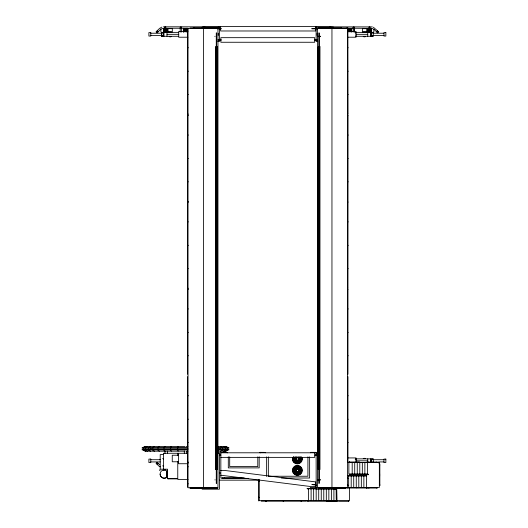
<?xml version="1.0" encoding="UTF-8"?>
<svg xmlns="http://www.w3.org/2000/svg" width="528" height="528" viewBox="0 0 528 528"><rect width="100%" height="100%" fill="white"/><g stroke="black" fill="none" stroke-linecap="round" stroke-linejoin="round"><path stroke-width="0.79" d="M160.136 473.821C160.169 470.804 163.845 468.923 166.373 470.441M307.177 500.676L307.177 501.197L336.481 501.197L336.481 500.676L259.182 500.676L259.169 479.543M366.241 462.231L366.617 462.231M366.267 474.355L366.432 474.745L366.59 474.355M347.615 475.517L366.67 475.279M347.642 487.648L347.813 488.037L377.401 488.057M180.206 32.096L180.206 27.535L180.932 26.816L181.652 27.535L181.652 32.096M181.652 27.535L181.295 28.162M187.565 114.107L188.027 114.107L187.565 114.107L187.565 29.568M187.565 115.335L188.027 115.335L187.565 115.335L187.565 201.346L188.027 201.346L187.565 201.346M219.358 27.898L219.094 26.915L218.11 27.179M187.565 202.204L188.027 202.204L187.565 202.204L187.565 288.209L188.027 288.209L187.565 288.209M187.565 289.258L188.027 289.258L187.565 289.258L187.565 374.273M157.964 463.888L157.964 463.168L156.974 462.904L156.71 463.888L157.7 464.158M159.746 470.184C160.532 469.484 159.819 471.134 159.746 469.92M168.247 478.665L167.818 478.784L168.135 478.467M187.565 462.092L188.027 462.092L187.565 462.092L187.565 376.662M187.565 462.977L188.027 462.977L187.565 462.977L187.565 487.199M317.572 28.545L317.572 487.747L347.503 487.747L347.734 27.865L347.965 114.107L347.503 114.107L347.965 114.107M347.965 28.096L347.503 28.096M353.093 32.096L353.093 27.535L353.813 26.816L354.539 27.535L354.539 32.096M354.539 27.535L354.176 28.162M347.965 115.335L347.503 115.335L347.965 115.335L347.965 201.346L347.503 201.346L347.965 201.346M376.781 31.258L376.781 31.984L377.771 32.248L378.134 31.621L377.408 30.895M347.965 202.204L347.503 202.204L347.965 202.204L347.965 288.209L347.503 288.209L347.965 288.209M347.965 289.258L347.503 289.258L347.965 289.258L347.965 374.273M348.5 462.231L348.982 462.099L348.757 462.488M356.314 474.355L356.796 474.487M356.796 487.773L356.281 487.773M358.248 487.714L357.727 487.714M366.973 462.231L377.401 461.947M368.795 462.205L369.31 462.205M376.358 462.231L376.873 462.231M379.837 484.981L379.355 485.239M354.149 31.977L353.938 28.373M178.108 446.444L177.745 448.18M334.633 501.158L334.541 500.676M308.055 501.158L307.956 500.676M368.141 487.575L368.24 488.057L368.339 487.575M171.369 446.444L170.65 447.315L170.65 448.18M161.845 36.293L163.594 34.96M372.9 32.366L371.151 33.693M372.9 458.858L371.151 460.185M164.604 27.179L165.231 26.816L165.858 27.179M165.858 27.898L165.231 28.261L164.604 27.898M203.722 27.179L204.349 26.816L204.976 27.179M315.388 27.179L316.015 26.816L316.635 27.179M329.776 27.179L330.396 26.816L331.023 27.179M368.887 27.179L369.514 26.816L370.141 27.179M370.141 27.898L369.514 28.261L368.887 27.898M227.304 452.76C226.73 451.262 220.565 452.443 221.813 452.793M260.258 452.76L260.146 452.331L260.027 452.76M359.74 474.593L359.291 474.593M346.81 487.575L346.942 488.057L347.068 487.575M379.355 464.772L379.837 465.029L379.355 465.029M379.355 464.897L379.804 464.897L379.355 465.155M348.625 500.775L348.757 501.257L348.757 500.742M379.355 473.986L379.837 474.118L379.355 474.25M379.355 475.754L379.837 475.886L379.355 476.018M368.92 487.575L369.052 488.057L369.184 487.575M379.355 484.849L379.837 485.107L379.355 485.107M379.355 484.975L379.804 484.975M376.358 487.773L376.735 488.024L376.735 487.575M165.053 446.444L164.003 447.315L164.003 448.18M167.237 477.022L165.363 478.097L163.205 478.097A4.178 4.178 0 0 1 160.248 475.147L160.103 474.065A4.125 4.125 0 0 0 166.346 477.635M159.364 446.444L158.017 447.315L158.017 448.18M154.466 446.444L152.856 447.315L152.856 448.18M150.513 446.444L148.698 447.315L148.698 448.18M220.499 451.183L222.314 450.311L222.314 449.447M147.616 446.444L145.649 447.315L145.649 448.18M223.39 451.183L225.364 450.311L225.364 449.447M145.88 446.444L143.814 447.315L143.814 448.18M225.133 451.183L227.198 450.311L227.198 449.447M349.622 462.469L349.622 461.947L349.622 462.469L368.221 462.469M349.622 474.203L349.622 474.725L349.622 474.203L368.221 474.203M347.714 462.007L359.515 461.947M307.956 488.941L308.055 488.453L316.853 488.453M347.714 475.741L347.813 475.259M347.714 487.549L366.399 487.516M347.813 488.037L347.813 487.516M161.878 27.08L159.595 28.393L156.07 31.845L157.08 32.881L160.558 29.476L162.703 28.34M217.232 27.971L217.232 28.433L217.232 27.971L190.034 27.971M346.487 27.971L346.487 28.433L346.487 27.971L318.067 28.202L347.503 28.433M318.298 28.433L318.298 27.971M265.525 452.793C266.323 452.206 262.805 452.417 260.146 452.331L260.146 452.76M310.589 452.793L310.589 452.331L316.087 452.364L315.856 452.76M217.232 487.819L217.232 488.281L217.232 487.819L190.034 487.819M316.496 487.885L316.153 487.681L316.496 487.483M345.906 487.819L318.067 488.05L345.906 488.281M318.298 488.281L318.298 487.819M306.273 500.676L306.273 501.138L261.228 501.138M367.231 487.516L367.105 487.997L367.462 487.648M373.303 32.248L373.883 31.687L373.883 29.278M163.218 470.078L165.35 470.078M220.631 470.626L224.459 470.415L315.698 481.912L315.698 484.051M315.698 484.341L311.87 484.546L316.754 485.166M163.469 26.816L220.414 26.816M316.496 26.816L372.326 26.915M202.132 27.1L219.404 27.1L219.404 41.554L217.76 41.554M333.399 27.1L316.127 27.1L316.127 41.554L317.77 41.554M193.05 28.129L202.541 28.129M332.996 28.129L341.695 28.129M163.541 28.261L180.668 28.261M181.388 28.261L187.895 28.261M346.85 28.261L353.357 28.261M354.077 28.261L372.042 28.34L374.187 29.476L377.665 32.881L378.675 31.845L373.369 27.232M217.232 28.433L188.027 28.433L188.027 487.747L217.958 487.747L217.958 28.545M163.832 28.565L167.211 28.565M183.487 28.565L186.826 28.354M203.577 28.545L221.206 28.545M311.87 28.545L331.954 28.545M351.259 28.565L347.879 28.565L347.879 31.753L351.259 31.753M367.534 28.565L370.913 28.565M163.832 28.723L167.211 28.723M183.487 28.723L186.866 28.723M347.879 28.723L351.259 28.723M367.534 28.723L370.913 28.723M217.958 28.835L221.206 28.835M311.87 28.835L317.572 28.835M163.832 28.895L167.211 28.882M183.487 28.882L186.866 28.895M347.879 28.895L351.259 28.882M367.534 28.882L370.913 28.895M163.832 29.033L167.211 29.033M183.487 29.033L186.866 29.033M347.879 29.033L351.259 29.033M367.534 29.033L370.913 29.033M163.832 29.086L167.211 29.086M183.487 29.086L186.866 29.086M347.879 29.086L351.259 29.086M367.534 29.086L370.913 29.086M163.832 29.291L167.211 29.218M183.487 29.291L186.866 29.218M347.879 29.218L351.259 29.291M367.534 29.218L370.913 29.291M183.487 29.396L184.84 29.396M369.56 29.396L370.913 29.396M183.487 29.528L184.84 29.608M369.56 29.608L370.913 29.528M183.487 29.766L184.84 29.825M369.56 29.825L370.913 29.766M183.487 30.023L184.866 30.023M369.534 30.023L370.913 30.05M183.487 30.274L184.866 30.274M369.534 30.274L370.913 30.274M183.487 30.393L184.84 30.393M369.56 30.393L370.913 30.393M183.487 30.406L184.84 30.406M369.56 30.406L370.913 30.406M183.487 30.617L184.84 30.617M369.56 30.617L370.913 30.617M183.487 30.657L184.84 30.657M369.56 30.657L370.913 30.657M183.487 30.835L184.84 30.835M369.56 30.835L370.913 30.835M163.832 30.908L167.211 30.908M183.487 30.908L186.866 30.908M347.879 30.908L351.259 30.908M367.534 30.908L370.913 30.908M163.832 31.046L167.211 31.046M183.487 31.046L186.866 31.046M347.879 31.046L351.259 31.046M367.534 31.046L370.913 31.046M163.832 31.145L167.211 31.145M183.487 31.145L186.866 31.145M347.879 31.145L351.259 31.145M367.534 31.145L370.913 31.145M163.832 31.244L167.211 31.244M183.487 31.244L186.866 31.244M347.879 31.244L351.259 31.244M367.534 31.244L370.913 31.244M163.832 31.363L167.211 31.363M183.487 31.363L186.866 31.363M347.879 31.363L351.259 31.363M367.534 31.363L370.913 31.363M163.832 31.423L167.211 31.423M187.856 31.436L178.708 31.436L178.708 37.217L187.856 37.217M347.477 31.436L356.037 31.436L356.037 37.217L347.477 37.217M367.534 31.423L370.913 31.423M163.832 31.568L167.211 31.588M183.487 31.568L186.866 31.568M347.879 31.568L351.259 31.568M367.534 31.588L370.913 31.568M163.832 31.726L167.211 31.753M183.487 31.753L186.866 31.753M367.534 31.726L370.913 31.753M163.832 31.904L172.313 31.891L172.313 28.657L168.029 28.657L168.029 31.891M370.973 31.898L362.439 31.891L362.439 28.657L366.722 28.657L366.722 31.891M163.832 32.036L167.211 32.036M169.085 32.036L171.488 32.036M363.257 32.036L365.666 32.036M367.534 32.036L370.913 32.036M178.477 32.366L161.476 32.366L161.476 36.293L178.477 36.293M355.45 32.366L373.27 32.366L373.27 36.293L355.45 36.293M355.232 33.02L356.004 33.02L355.997 32.564M150.777 33.224L161.806 33.224M372.94 33.224L383.975 33.224M163.594 33.693L161.845 32.366M167 34.327L178.741 34.327M356.004 34.327L367.745 34.327M371.151 34.96L372.9 36.293M150.777 35.435L161.806 35.435M372.94 35.435L383.975 35.435M318.899 36.274L317.645 36.274L317.645 36.623L320.582 36.623L320.582 36.274L319.249 36.274M169.085 36.617L171.488 36.617M363.257 36.617L365.666 36.617M169.666 36.802L170.9 36.802M363.845 36.802L365.079 36.802M217.958 39.818L221.159 39.818M314.371 39.818L317.572 39.818M217.958 40.108L221.159 40.108M314.371 40.108L317.572 40.108M217.338 46.787L215.569 46.787L215.556 469.511L217.338 469.511M184.925 446.444L145.345 446.444L143.246 447.315L143.26 448.18M186.087 446.444L187.915 446.444M217.45 446.444L225.667 446.444L227.766 447.315L227.753 448.18M187.631 447.737L142.144 447.737L142.144 448.18L187.955 448.18M217.853 447.737L228.868 447.737L228.868 448.18L217.47 448.18M187.955 449.394L142.144 449.447L142.144 449.896L186.113 449.896M217.463 449.447L228.868 449.447L228.868 449.896L217.853 449.896M185.447 449.605L187.051 449.605M184.912 451.183L145.345 451.183L143.246 450.311L143.246 449.447M186.087 451.183L187.915 451.183M217.45 451.183L225.667 451.183L227.766 450.311L227.753 449.447M217.958 452.793L317.084 452.793M187.546 453.275L163.396 453.275L163.396 469.187M217.76 453.493L219.404 453.493L219.404 489.192L202.132 489.192M317.77 453.493L316.127 453.493L316.18 500.59M163.489 454.601L160.215 454.601L160.215 469.187L167.548 469.187L167.548 478.434L177.764 478.434M219.404 454.938L220.849 454.938M316.846 454.938L314.681 454.938L314.681 452.793M178.57 455.222L172.253 455.222L172.253 461.776L178.57 461.776M219.404 455.228L220.849 455.228M316.846 455.228L314.681 455.228L314.681 457.373L220.849 457.373M347.477 457.928L356.037 457.928L356.037 462.264M363.845 458.344L365.079 458.344M363.257 458.528L365.666 458.528M355.45 458.858L373.27 458.858L373.27 462M355.232 459.512L356.004 459.512L355.997 459.056M150.777 459.716L160.228 459.716M372.94 459.716L383.975 459.716M356.004 460.819L367.745 460.819M371.151 461.452L372.484 462.343M150.777 461.927L160.228 461.927M378.457 461.927L383.975 461.927M369.052 462.469L377.368 462.469M367.574 462.554L348.863 462.554L348.863 474.118L367.574 474.118M369.923 462.554L379.348 462.554L379.348 487.45L366.597 487.45L366.597 474.599M187.546 463.729L178.57 463.729L178.57 453.275M167.548 471.108L166.808 471.108L166.808 477.022L167.548 477.022M349.384 474.745L368.221 474.725M347.833 475.781L366.399 475.781M348.48 475.867L366.399 475.867M166.808 476.975L167.501 476.975M223.258 477.979C221.47 477.338 221.47 479.081 223.258 478.441M223.773 477.979L244.193 477.979M239.606 478.012L220.849 478.012L220.849 452.793M281.239 478.012L309.626 478.012L309.626 456.859M223.773 478.441L248.272 478.441M188.027 479.497L177.764 479.497L177.764 461.386M317.572 479.675L320.503 479.675L320.503 480.018L319.249 480.018M317.572 480.018L318.899 480.018M219.602 480.163L259.057 480.163M348.48 487.43L367.191 487.43M316.787 487.45L310.345 487.45L310.345 489.007M190.034 488.281L217.232 488.281M316.892 488.42L306.979 488.677L316.892 488.941M332.904 488.677L336.481 488.941L332.95 488.941M333.089 488.809L336.316 488.809M316.127 489.192L333.399 489.192M326.812 500.808L336.316 500.808M326.33 500.933L336.29 500.933M326.363 501.065L336.224 501.065M338.474 501.257L348.757 501.257M219.292 472.883L220.631 473.048M220.631 475.193L311.87 486.684L315.698 486.479L315.698 485.054M161.443 32.248L160.862 31.687L160.862 28.862M157.7 30.994L156.71 31.258L156.974 32.248L157.964 31.984L157.964 31.258M225.133 446.444L227.198 447.315L227.198 448.18M145.873 451.183L143.814 450.311L143.814 449.447M223.39 446.444L225.364 447.315L225.364 448.18M147.616 451.183L145.642 450.311L145.642 449.447M220.499 446.444L222.321 447.315L222.321 448.18M150.5 451.183L148.685 450.311L148.685 449.447M154.453 451.183L152.849 450.311L152.849 449.447M159.35 451.183L158.004 450.311L158.004 449.447M165.04 451.183L163.997 450.311L163.997 449.447M159.707 464.838L157.08 462.271L156.07 463.3L159.595 466.752M353.456 28.162L353.093 27.535M227.073 452.76L227.192 452.331L227.192 452.76M171.356 451.183L170.636 450.311L170.636 449.447M178.094 451.183L177.731 449.447M379.513 463.175L379.757 463.789M379.058 463.432L379.249 463.901M336.937 499.772L336.673 488.215M180.206 27.535L180.305 27.898M177.137 478.553L176.939 478.896L168.016 478.896L168.016 478.434M176.708 478.665L176.939 478.434M336.237 499.442L336.151 489.034M379.837 464.383L379.837 485.621M371.151 32.366L371.151 36.293M371.151 458.858L371.151 462M370.973 28.301L370.913 32.248M370.768 32.366L370.768 36.293M370.768 458.858L370.768 462M370.379 29.159L370.379 31.396M368.122 29.159L368.122 31.396M367.745 32.366L367.745 36.293M367.745 458.858L367.745 462M367.534 28.321L367.534 32.248M367.389 462.554L367.389 474.118M364.861 462.554L364.861 474.118M363.858 475.867L363.858 487.43M362.327 462.554L362.327 474.118M361.33 475.867L361.33 487.43M359.792 462.554L359.792 474.118M358.796 475.867L358.796 487.43M357.258 462.554L357.258 474.118M356.261 475.867L356.261 487.43M355.997 35.633L355.997 36.095M354.724 462.554L354.724 474.118M353.727 475.867L353.727 487.43M352.196 462.554L352.196 474.118M351.318 28.367L351.318 31.984M351.259 28.466L351.259 31.904M351.199 475.867L351.199 487.43M350.717 29.159L350.717 31.396M349.397 487.826L349.397 500.676L336.646 500.676L336.646 487.826M348.665 475.867L348.665 487.43M348.46 29.159L348.46 31.396M347.965 376.662L347.965 460.621M333.907 489.027L333.907 500.59M331.954 28.433L331.954 487.747M331.379 489.027L331.379 500.59M328.845 489.027L328.845 500.59M326.311 489.027L326.311 500.59M323.776 489.027L323.776 500.59M321.248 489.027L321.248 500.59M319.526 46.787L319.526 469.511M319.348 46.787L319.348 469.511M319.249 46.787L319.249 32.881L318.899 32.881L318.899 46.787M319.249 469.511L319.249 483.41L318.899 483.41L318.899 469.511M318.714 489.027L318.714 500.59M318.628 46.787L318.628 469.511M317.104 33.218L317.104 35.442M315.698 28.545L315.698 26.4L220.631 26.4L220.631 28.545M315.698 28.835L315.698 30.98L220.631 30.98L220.631 28.835M314.681 39.818L314.681 37.673L220.849 37.673L220.849 39.818M314.681 40.108L314.681 42.26L220.849 42.26L220.849 40.108M313.645 489.027L313.645 500.59M311.111 489.027L311.111 500.59M308.583 489.027L308.583 500.59M307.923 456.839L307.923 476.243L268.336 476.243L268.336 456.839M266.633 456.859L266.633 476.381M259.182 456.766L259.182 467.887L228.301 467.887L228.301 456.766M258.707 479.543L258.707 500.927M257.789 456.845L257.789 466.574L229.693 466.574L229.693 456.845M220.196 448.18L220.196 449.394M219.457 27.535L219.457 28.69M218.236 33.218L218.236 35.442M218.163 447.315L218.163 448.18M218.15 449.447L218.15 450.311M217.378 28.545L217.378 28.921M217.351 46.787L217.351 469.511M216.902 46.787L216.902 469.511M216.625 46.787L216.625 32.881L216.275 32.881L216.275 46.787M216.625 469.511L216.625 483.41L216.275 483.41L216.275 469.511M216.183 46.787L216.183 469.511M216.005 46.787L216.005 469.511M215.021 479.675L215.021 480.018M214.949 36.274L214.949 36.623M203.577 28.433L203.577 487.747M187.684 28.657L187.684 31.891M186.866 28.321L186.866 32.036M186.688 451.044L186.688 453.275M186.285 29.159L186.285 31.396M184.325 451.044L184.325 453.275M184.028 29.159L184.028 31.396M183.487 28.321L183.487 32.036M183.427 28.301L183.427 31.984M177.764 453.275L177.764 455.71M167.594 451.09L167.594 453.473M167.363 471.154L167.363 476.975M167.211 28.321L167.211 32.248M167 32.366L167 36.293M166.967 471.154L166.967 476.975M166.63 29.159L166.63 31.396M164.98 451.09L164.98 453.473M164.366 29.159L164.366 31.396M163.977 32.366L163.977 36.293M163.772 28.367L163.772 32.182M163.594 32.366L163.594 36.293M161.806 32.366L161.806 36.293M150.817 448.18L150.817 449.394M298.518 456.944A2.33 2.33 0 0 1 299.138 460.462A2.33 2.33 0 0 1 295.568 460.462A2.33 2.33 0 0 1 296.188 456.944M297.878 456.991A2.039 2.039 0 0 1 299.026 460.132A2.039 2.039 0 0 1 295.68 460.132A2.039 2.039 0 0 1 296.822 456.991M299.416 456.898A2.917 2.917 0 0 1 299.416 461.023A2.917 2.917 0 0 1 295.291 461.023A2.917 2.917 0 0 1 295.291 456.898M299.211 457.109A2.627 2.627 0 0 1 299.211 460.819A2.627 2.627 0 0 1 295.495 460.819A2.627 2.627 0 0 1 295.495 457.109M300.386 457.215A3.498 3.498 0 0 1 297.35 462.462A3.498 3.498 0 0 1 294.32 457.215M300.128 457.36A3.208 3.208 0 0 1 297.35 462.172A3.208 3.208 0 0 1 294.571 457.36M300.887 456.918A4.085 4.085 0 0 1 297.35 463.043A4.085 4.085 0 0 1 293.819 456.918M300.637 457.07A3.788 3.788 0 0 1 297.35 462.752A3.788 3.788 0 0 1 294.07 457.07M301.858 457.756A4.666 4.666 0 0 1 297.35 463.63A4.666 4.666 0 0 1 292.849 457.756M301.138 456.773A4.376 4.376 0 0 1 297.35 463.34A4.376 4.376 0 0 1 293.561 456.773M302.141 457.677A4.957 4.957 0 0 1 297.35 463.921A4.957 4.957 0 0 1 292.565 457.677M366.267 475.385L366.524 475.741L366.267 475.385M366.267 487.648L366.524 487.997L366.267 487.648M368.069 462.079L368.339 462.429L368.069 462.079M368.069 474.335L368.339 474.692L368.069 474.335M187.592 47.579L187.994 47.81L187.592 47.579M193.941 28.083L194.344 28.314L193.941 28.083M187.592 70.983L187.994 71.214L187.592 70.983M187.592 94.393L187.994 94.624L187.592 94.393M211.801 28.083L212.197 28.314L211.801 28.083M187.592 134.818L187.994 135.049L187.592 134.818M187.592 158.228L187.994 158.459L187.592 158.228M187.592 181.639L187.994 181.87L187.592 181.639M187.592 221.681L187.994 221.912L187.592 221.681M187.592 245.091L187.994 245.322L187.592 245.091M187.592 268.501L187.994 268.732L187.592 268.501M187.592 308.735L187.994 308.966L187.592 308.735M187.592 332.145L187.994 332.376L187.592 332.145M159.773 459.301L160.175 459.532L159.773 459.301M187.592 355.555L187.994 355.786L187.592 355.555M159.773 466.528L160.175 466.759L159.773 466.528M162.954 458.634L163.357 458.865L162.954 458.634M162.954 465.861L163.357 466.092L162.954 465.861M187.592 395.564L187.994 395.795L187.592 395.564M187.592 418.975L187.994 419.206L187.592 418.975M187.592 442.385L187.994 442.616L187.592 442.385M187.592 466.607L187.994 466.838L187.592 466.607M187.592 483.641L187.994 483.872L187.592 483.641M193.941 487.938L194.344 488.169L193.941 487.938M323.327 28.083L323.73 28.314L323.327 28.083M211.801 487.938L212.197 488.169L211.801 487.938M341.18 28.083L341.583 28.314L341.18 28.083M224.393 478.091L224.796 478.322L224.393 478.091M347.536 47.579L347.932 47.81L347.536 47.579M347.536 70.983L347.932 71.214L347.536 70.983M238.775 478.091L239.171 478.322L238.775 478.091M347.536 94.393L347.932 94.624L347.536 94.393M347.536 134.818L347.932 135.049L347.536 134.818M258.74 480.85L259.142 481.081L258.74 480.85M347.536 158.228L347.932 158.459L347.536 158.228M258.74 497.244L259.142 497.475L258.74 497.244M347.536 181.639L347.932 181.87L347.536 181.639M265.663 501.25L266.066 501.481L265.663 501.25M347.536 221.681L347.932 221.912L347.536 221.681M347.536 245.091L347.932 245.322L347.536 245.091M282.982 500.788L283.384 501.019L282.982 500.788M347.536 268.501L347.932 268.732L347.536 268.501M347.536 308.735L347.932 308.966L347.536 308.735M300.835 500.788L301.237 501.019L300.835 500.788M347.536 332.145L347.932 332.376L347.536 332.145M347.536 355.555L347.932 355.786L347.536 355.555M347.536 395.564L347.932 395.795L347.536 395.564M323.327 487.938L323.73 488.169L323.327 487.938M347.536 418.975L347.932 419.206L347.536 418.975M347.536 442.385L347.932 442.616L347.536 442.385M337.154 500.867L337.603 501.131L337.154 500.867M341.18 487.938L341.583 488.169L341.18 487.938M347.536 478.124L347.932 478.355L347.536 478.124M347.536 484.955L347.932 485.186L347.536 484.955M150.777 32.604L148.889 32.604L148.889 36.049L150.777 36.049L150.777 32.604M385.856 32.604L383.975 32.604L383.975 36.049L385.856 36.049L385.856 32.604M319.961 46.787L318.193 46.787L318.179 469.511L319.961 469.511L319.975 46.787M150.777 459.096L148.889 459.096L148.889 462.541L150.777 462.541L150.777 459.096M385.856 459.096L383.975 459.096L383.975 462.541L385.856 462.541L385.856 459.096M296.525 459.789A1.168 1.168 0 0 0 298.478 459.261A1.168 1.168 0 0 0 297.053 457.835A1.168 1.168 0 0 0 296.525 459.789M296.116 460.198A1.749 1.749 0 0 0 299.039 459.413A1.749 1.749 0 0 0 296.901 457.274A1.749 1.749 0 0 0 296.116 460.198M296.32 459.994A1.459 1.459 0 0 0 298.762 459.34A1.459 1.459 0 0 0 296.974 457.552A1.459 1.459 0 0 0 296.32 459.994M296.769 471.392A1.168 1.168 0 0 0 298.518 470.382A1.168 1.168 0 0 0 296.769 469.372A1.168 1.168 0 0 0 296.769 471.392M296.116 471.616A1.749 1.749 0 0 0 299.039 470.837A1.749 1.749 0 0 0 296.901 468.692A1.749 1.749 0 0 0 296.116 471.616M296.624 471.643A1.459 1.459 0 0 0 298.808 470.382A1.459 1.459 0 0 0 296.624 469.121A1.459 1.459 0 0 0 296.624 471.643M296.188 472.402A2.33 2.33 0 0 0 299.686 470.382A2.33 2.33 0 0 0 296.188 468.362A2.33 2.33 0 0 0 296.188 472.402M296.333 472.151A2.039 2.039 0 0 0 299.396 470.382A2.039 2.039 0 0 0 296.333 468.613A2.039 2.039 0 0 0 296.333 472.151M295.891 472.91A2.917 2.917 0 0 0 300.267 470.382A2.917 2.917 0 0 0 295.891 467.854A2.917 2.917 0 0 0 295.891 472.91M296.043 472.652A2.627 2.627 0 0 0 299.977 470.382A2.627 2.627 0 0 0 296.043 468.112A2.627 2.627 0 0 0 296.043 472.652M294.875 472.857A3.498 3.498 0 0 0 300.736 471.286A3.498 3.498 0 0 0 296.446 467.003A3.498 3.498 0 0 0 294.875 472.857M295.746 473.161A3.208 3.208 0 0 0 300.557 470.382A3.208 3.208 0 0 0 295.746 467.603A3.208 3.208 0 0 0 295.746 473.161M295.31 473.92A4.085 4.085 0 0 0 301.435 470.382A4.085 4.085 0 0 0 295.31 466.844A4.085 4.085 0 0 0 295.31 473.92M294.67 473.062A3.788 3.788 0 0 0 301.013 471.365A3.788 3.788 0 0 0 296.373 466.719A3.788 3.788 0 0 0 294.67 473.062M295.02 474.421A4.666 4.666 0 0 0 302.016 470.382A4.666 4.666 0 0 0 295.02 466.343A4.666 4.666 0 0 0 295.02 474.421M294.261 473.477A4.376 4.376 0 0 0 301.58 471.511A4.376 4.376 0 0 0 296.221 466.158A4.376 4.376 0 0 0 294.261 473.477M294.875 474.672A4.957 4.957 0 0 0 302.313 470.382A4.957 4.957 0 0 0 294.875 466.085A4.957 4.957 0 0 0 294.875 474.672"/></g></svg>
